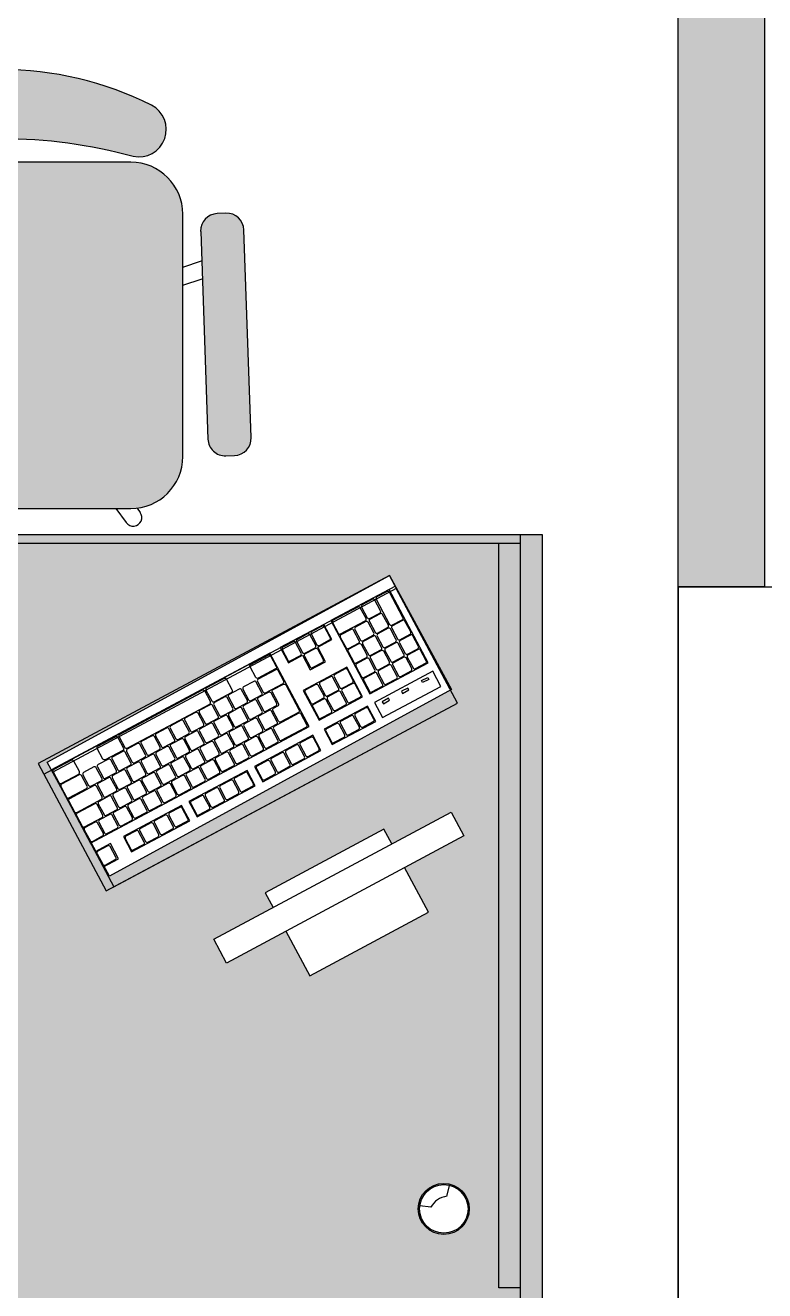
# Model space of a CAD drawing. Extents: x 100 to 738, y -85 to 470.
# Drawn here: x 633.999 to 634.853, y 461.624 to 463.085 of the extents above; entities that cross this region are included whole.
import ezdxf

# ---------------------------------------------------------------- set-up
doc = ezdxf.new("R2010")
doc.units = 0
doc.layers.get('0').update_dxf_attribs({"linetype": 'CONTINUOUS'})
for name, color, linetype in [('0704-MOB-HTC', 251, 'CONTINUOUS'), ('ARQ-GES', 4, 'CONTINUOUS'), ('ARQ-MOB', 2, 'CONTINUOUS'), ('ARQ-PIS', 1, 'CONTINUOUS'), ('GRF-HTC', 253, 'CONTINUOUS')]:
    doc.layers.add(name, color=color, linetype=linetype)
pattern_1 = [(0, (0, 0), (0, 6.985), [5.08, -1.905]), (90, (0, 0), (-6.985, 4e-16), [5.08, -1.905])]

# ---------------------------------------------------------------- blocks, each defined once
blk = doc.blocks.new('BASE ARQ')
at = {"layer": 'GRF-HTC'}
h = blk.add_hatch(color=41, dxfattribs=at)
h.dxf.hatch_style = 1
h.paths.add_polyline_path([(744.4846, 486.1525), (744.5846, 486.1525), (744.5845, 484.351), (744.4845, 484.351)])
at = {"layer": 'ARQ-GES'}
blk.add_lwpolyline([(744.4846, 486.1525), (744.5846, 486.1525), (744.5845, 484.351), (744.4845, 484.351)], close=True, dxfattribs=at)
at = {"layer": 'ARQ-PIS'}
blk.add_lwpolyline([(736.2677, 478.451), (740.0177, 478.451), (740.0177, 482.701), (744.4845, 482.701), (744.4845, 485.951), (736.2677, 485.951), (736.2677, 478.451)], dxfattribs=at)
blk = doc.blocks.new('3600-00-FORCAS_ARMADAS-MAT-LAY-PROPOSTO$0$mesa reativo novo')
at = {"lineweight": 30}
h = blk.add_hatch(color=256, dxfattribs=at)
h.set_gradient(color1=(0, 0, 255), color2=(255, 255, 0))
edge = h.paths.add_edge_path()
edge.add_arc((1694.6738, 1274.7888), 0.02, 92, 182)
edge.add_arc((1694.6738, 1274.7888), 0.02, 92, 182, ccw=False)
h.paths.add_polyline_path([(1694.6831, 1274.8092), (1694.6731, 1274.8088)])
edge = h.paths.add_edge_path()
edge.add_arc((1694.6838, 1274.7892), 0.02, 2, 92)
edge.add_arc((1694.6838, 1274.7892), 0.02, 2, 92, ccw=False)
h.paths.add_polyline_path([(1694.7122, 1274.55), (1694.7038, 1274.7899)])
edge = h.paths.add_edge_path()
edge.add_arc((1694.6922, 1274.5493), 0.02, 272, 362)
edge.add_arc((1694.6922, 1274.5493), 0.02, -88, 2, ccw=False)
edge = h.paths.add_edge_path()
edge.add_arc((1694.6822, 1274.549), 0.02, 182, 272)
edge.add_arc((1694.6822, 1274.549), 0.02, 182, 272, ccw=False)
h.paths.add_polyline_path([(1694.6539, 1274.7881), (1694.6622, 1274.5483)])
h.paths.add_polyline_path([(1694.6829, 1274.529), (1694.6929, 1274.5294)])
at = {"layer": '0704-MOB-HTC'}
h = blk.add_hatch(color=160, dxfattribs=at)
h.dxf.hatch_style = 1
h.paths.add_polyline_path([(1694.6332, 1274.8081, 0.414214), (1694.5732, 1274.8681), (1694.2732, 1274.8681, 0.414214), (1694.2132, 1274.8081), (1694.2132, 1274.5281, 0.414214), (1694.2732, 1274.4681), (1694.5732, 1274.4681, 0.414214), (1694.6332, 1274.5281)])
h.paths.add_polyline_path([(1694.597, 1274.934, 0.236619), (1694.251, 1274.934, 0.251839), (1694.234, 1274.9093), (1694.234, 1274.9023, 0.443437), (1694.272, 1274.8749, -0.135277), (1694.576, 1274.8749, 0.876187)])
h = blk.add_hatch(color=160, dxfattribs=at)
h.dxf.hatch_style = 1
h.paths.add_polyline_path([(1694.6332, 1274.8081, 0.414214), (1694.5732, 1274.8681), (1694.2732, 1274.8681, 0.414214), (1694.2132, 1274.8081), (1694.2132, 1274.5281, 0.414214), (1694.2732, 1274.4681), (1694.5732, 1274.4681, 0.414214), (1694.6332, 1274.5281)])
h.paths.add_polyline_path([(1694.597, 1274.934, 0.236619), (1694.251, 1274.934, 0.251839), (1694.234, 1274.9093), (1694.234, 1274.9023, 0.443437), (1694.272, 1274.8749, -0.135277), (1694.576, 1274.8749, 0.876187)])
h = blk.add_hatch(dxfattribs=at)
h.set_pattern_fill('ANGLE', color=251)
h.set_pattern_definition(pattern_1)
h.paths.add_polyline_path([(1694.7038, 1274.7899, 0.414214), (1694.6831, 1274.8092), (1694.6731, 1274.8088, 0.414214), (1694.6539, 1274.7881), (1694.6622, 1274.5483, 0.414214), (1694.6829, 1274.529), (1694.6929, 1274.5294, 0.414214), (1694.7122, 1274.55)])
h.paths.add_polyline_path([(1694.1925, 1274.7881, 0.414214), (1694.1732, 1274.8088), (1694.1632, 1274.8092, 0.414214), (1694.1425, 1274.7899), (1694.1341, 1274.55, 0.414214), (1694.1534, 1274.5294), (1694.1634, 1274.529, 0.414214), (1694.1841, 1274.5483)])
h = blk.add_hatch(dxfattribs=at)
h.set_pattern_fill('ANGLE', color=251)
h.set_pattern_definition(pattern_1)
h.paths.add_polyline_path([(1694.7038, 1274.7899, 0.414214), (1694.6831, 1274.8092), (1694.6731, 1274.8088, 0.414214), (1694.6539, 1274.7881), (1694.6622, 1274.5483, 0.414214), (1694.6829, 1274.529), (1694.6929, 1274.5294, 0.414214), (1694.7122, 1274.55)])
h.paths.add_polyline_path([(1694.1925, 1274.7881, 0.414214), (1694.1732, 1274.8088), (1694.1632, 1274.8092, 0.414214), (1694.1425, 1274.7899), (1694.1341, 1274.55, 0.414214), (1694.1534, 1274.5294), (1694.1634, 1274.529, 0.414214), (1694.1841, 1274.5483)])
h = blk.add_hatch(color=252, dxfattribs=at)
h.dxf.hatch_style = 1
edge = h.paths.add_edge_path()
edge.add_arc((1694.1725, 1274.7888), 0.02, 358, 448)
edge.add_line((1694.1732, 1274.8088), (1694.1632, 1274.8092))
edge.add_arc((1694.1625, 1274.7892), 0.02, 88, 178)
edge.add_line((1694.1425, 1274.7899), (1694.1341, 1274.55))
edge.add_arc((1694.1541, 1274.5493), 0.02, 178, 268)
edge.add_line((1694.1534, 1274.5294), (1694.1634, 1274.529))
edge.add_arc((1694.1641, 1274.549), 0.02, 268, 358)
edge.add_line((1694.1841, 1274.5483), (1694.1925, 1274.7881))
edge = h.paths.add_edge_path()
edge.add_arc((1694.6738, 1274.7888), 0.02, 92, 182)
edge.add_arc((1694.6738, 1274.7888), 0.02, 92, 182, ccw=False)
h.paths.add_polyline_path([(1694.6831, 1274.8092), (1694.6731, 1274.8088)])
edge = h.paths.add_edge_path()
edge.add_arc((1694.6838, 1274.7892), 0.02, 2, 92)
edge.add_arc((1694.6838, 1274.7892), 0.02, 2, 92, ccw=False)
h.paths.add_polyline_path([(1694.7122, 1274.55), (1694.7038, 1274.7899)])
edge = h.paths.add_edge_path()
edge.add_arc((1694.6922, 1274.5493), 0.02, 272, 362)
edge.add_arc((1694.6922, 1274.5493), 0.02, -88, 2, ccw=False)
h.paths.add_polyline_path([(1694.6829, 1274.529), (1694.6929, 1274.5294)])
edge = h.paths.add_edge_path()
edge.add_arc((1694.6822, 1274.549), 0.02, 182, 272)
edge.add_arc((1694.6822, 1274.549), 0.02, 182, 272, ccw=False)
h.paths.add_polyline_path([(1694.6539, 1274.7881), (1694.6622, 1274.5483)])
h = blk.add_hatch(color=252, dxfattribs=at)
h.dxf.hatch_style = 1
h.paths.add_polyline_path([(1694.7038, 1274.7899, 0.414214), (1694.6831, 1274.8092), (1694.6731, 1274.8088, 0.414214), (1694.6539, 1274.7881), (1694.6622, 1274.5483, 0.414214), (1694.6829, 1274.529), (1694.6929, 1274.5294, 0.414214), (1694.7122, 1274.55)])
h = blk.add_hatch(color=160, dxfattribs=at)
h.dxf.hatch_style = 1
h.paths.add_polyline_path([(1695.0482, 1274.4381), (1695.0232, 1274.4381), (1695.0232, 1274.3381), (1695.0232, 1273.5106), (1695.028, 1273.5106), (1695.028, 1273.5091), (1695.0232, 1273.5091), (1695.0232, 1273.4881), (1695.0307, 1273.4881), (1695.0307, 1273.5381), (1695.0407, 1273.5381), (1695.0407, 1273.4881), (1695.0482, 1273.4881), (1695.0482, 1273.5091), (1695.0433, 1273.5091), (1695.0433, 1273.5106), (1695.0482, 1273.5106), (1695.0482, 1274.3381)])
h.paths.add_polyline_path([(1693.8232, 1274.3381), (1693.8232, 1274.4381), (1693.7982, 1274.4381), (1693.7982, 1274.3381), (1693.7982, 1273.5106), (1693.803, 1273.5106), (1693.803, 1273.5091), (1693.7982, 1273.5091), (1693.7982, 1273.4881), (1693.8057, 1273.4881), (1693.8057, 1273.5381), (1693.8157, 1273.5381), (1693.8157, 1273.4881), (1693.8232, 1273.4881), (1693.8232, 1273.5091), (1693.8183, 1273.5091), (1693.8183, 1273.5106), (1693.8232, 1273.5106)])
h = blk.add_hatch(color=160, dxfattribs=at)
h.dxf.hatch_style = 1
h.paths.add_polyline_path([(1695.0482, 1274.4381), (1695.0232, 1274.4381), (1695.0232, 1274.3381), (1695.0232, 1273.5106), (1695.028, 1273.5106), (1695.028, 1273.5091), (1695.0232, 1273.5091), (1695.0232, 1273.4881), (1695.0307, 1273.4881), (1695.0307, 1273.5381), (1695.0407, 1273.5381), (1695.0407, 1273.4881), (1695.0482, 1273.4881), (1695.0482, 1273.5091), (1695.0433, 1273.5091), (1695.0433, 1273.5106), (1695.0482, 1273.5106), (1695.0482, 1274.3381)])
h.paths.add_polyline_path([(1693.8232, 1274.3381), (1693.8232, 1274.4381), (1693.7982, 1274.4381), (1693.7982, 1274.3381), (1693.7982, 1273.5106), (1693.803, 1273.5106), (1693.803, 1273.5091), (1693.7982, 1273.5091), (1693.7982, 1273.4881), (1693.8057, 1273.4881), (1693.8057, 1273.5381), (1693.8157, 1273.5381), (1693.8157, 1273.4881), (1693.8232, 1273.4881), (1693.8232, 1273.5091), (1693.8183, 1273.5091), (1693.8183, 1273.5106), (1693.8232, 1273.5106)])
h = blk.add_hatch(color=256, dxfattribs=at)
h.dxf.hatch_style = 1
h.paths.add_polyline_path([(1695.0232, 1274.4381), (1693.8232, 1274.4381), (1693.8232, 1274.4281), (1695.0232, 1274.4281)])
h.paths.add_polyline_path([(1695.0232, 1273.5551), (1693.8232, 1273.5551), (1693.8232, 1273.5451), (1695.0232, 1273.5451)])
h.paths.add_polyline_path([(1694.9982, 1274.4281), (1693.8482, 1274.4281), (1693.8482, 1273.5682), (1693.8232, 1273.5682), (1693.8232, 1273.5551), (1695.0232, 1273.5551), (1695.0232, 1273.5682), (1694.9982, 1273.5682)])
h.paths.add_polyline_path([(1694.0385, 1274.071, -0.414214), (1694.0317, 1274.0642), (1693.9663, 1274.0642, -0.244018), (1693.9415, 1274.0642), (1693.937, 1274.0642, -0.414214), (1693.9302, 1274.071), (1693.9302, 1274.2063, -0.414214), (1693.937, 1274.2131), (1693.9415, 1274.2131, -0.243514), (1693.9662, 1274.2131), (1693.9674, 1274.2206), (1693.9682, 1274.2223), (1693.9676, 1274.2205), (1693.967, 1274.2182), (1693.9666, 1274.2154), (1693.9663, 1274.2131), (1694.0317, 1274.2131, -0.414214), (1694.0385, 1274.2063)], flags=16)
h.paths.add_polyline_path([(1694.4767, 1274.1754), (1694.8718, 1274.3908), (1694.9436, 1274.2591), (1694.5485, 1274.0437)], flags=16)
h.paths.add_polyline_path([(1694.0336, 1274.0777), (1693.9829, 1274.0777), (1693.9829, 1274.1183), (1694.0336, 1274.1183)], flags=0)
h.paths.add_polyline_path([(1694.6692, 1273.9707), (1694.7377, 1274.0074), (1694.7285, 1274.0245), (1694.8655, 1274.098), (1694.8747, 1274.0809), (1694.9432, 1274.1176), (1694.9579, 1274.0902), (1694.8894, 1274.0535), (1694.9169, 1274.0021), (1694.78, 1273.9287), (1694.7524, 1273.98), (1694.6839, 1273.9433)], flags=16)
h.paths.add_polyline_path([(1694.9066, 1273.6594, -1), (1694.9626, 1273.6594, -1)], flags=16)
h.paths.add_polyline_path([(1695.0232, 1274.3381), (1695.0232, 1274.4281), (1694.9982, 1274.4281), (1694.9982, 1273.5682), (1695.0232, 1273.5682)], flags=17)
h.paths.add_polyline_path([(1693.8482, 1274.4281), (1693.8232, 1274.4281), (1693.8232, 1274.3381), (1693.8232, 1273.5682), (1693.8482, 1273.5682)], flags=17)
h = blk.add_hatch(color=256, dxfattribs=at)
h.dxf.hatch_style = 1
h.paths.add_polyline_path([(1695.0232, 1274.4381), (1693.8232, 1274.4381), (1693.8232, 1274.4281), (1695.0232, 1274.4281)])
h.paths.add_polyline_path([(1695.0232, 1273.5551), (1693.8232, 1273.5551), (1693.8232, 1273.5451), (1695.0232, 1273.5451)])
h.paths.add_polyline_path([(1694.9982, 1274.4281), (1693.8482, 1274.4281), (1693.8482, 1273.5682), (1693.8232, 1273.5682), (1693.8232, 1273.5551), (1695.0232, 1273.5551), (1695.0232, 1273.5682), (1694.9982, 1273.5682)])
h.paths.add_polyline_path([(1694.0385, 1274.071, -0.414214), (1694.0317, 1274.0642), (1693.9663, 1274.0642, -0.244018), (1693.9415, 1274.0642), (1693.937, 1274.0642, -0.414214), (1693.9302, 1274.071), (1693.9302, 1274.2063, -0.414214), (1693.937, 1274.2131), (1693.9415, 1274.2131, -0.243514), (1693.9662, 1274.2131), (1693.9674, 1274.2206), (1693.9682, 1274.2223), (1693.9676, 1274.2205), (1693.967, 1274.2182), (1693.9666, 1274.2154), (1693.9663, 1274.2131), (1694.0317, 1274.2131, -0.414214), (1694.0385, 1274.2063)], flags=16)
h.paths.add_polyline_path([(1694.4767, 1274.1754), (1694.8718, 1274.3908), (1694.9436, 1274.2591), (1694.5485, 1274.0437)], flags=16)
h.paths.add_polyline_path([(1694.0336, 1274.0777), (1693.9829, 1274.0777), (1693.9829, 1274.1183), (1694.0336, 1274.1183)], flags=0)
h.paths.add_polyline_path([(1694.6692, 1273.9707), (1694.7377, 1274.0074), (1694.7285, 1274.0245), (1694.8655, 1274.098), (1694.8747, 1274.0809), (1694.9432, 1274.1176), (1694.9579, 1274.0902), (1694.8894, 1274.0535), (1694.9169, 1274.0021), (1694.78, 1273.9287), (1694.7524, 1273.98), (1694.6839, 1273.9433)], flags=16)
h.paths.add_polyline_path([(1694.9066, 1273.6594, -1), (1694.9626, 1273.6594, -1)], flags=16)
h.paths.add_polyline_path([(1695.0232, 1274.3381), (1695.0232, 1274.4281), (1694.9982, 1274.4281), (1694.9982, 1273.5682), (1695.0232, 1273.5682)], flags=17)
h.paths.add_polyline_path([(1693.8482, 1274.4281), (1693.8232, 1274.4281), (1693.8232, 1274.3381), (1693.8232, 1273.5682), (1693.8482, 1273.5682)], flags=17)
h = blk.add_hatch(dxfattribs=at)
h.set_pattern_fill('ANGLE', color=8)
h.set_pattern_definition(pattern_1)
h.paths.add_polyline_path([(1694.9436, 1274.2591), (1694.8718, 1274.3908), (1694.4767, 1274.1754), (1694.5485, 1274.0437)])
h.paths.add_polyline_path([(1694.9169, 1274.0021), (1694.8894, 1274.0535), (1694.7524, 1273.98), (1694.78, 1273.9287)])
h.paths.add_polyline_path([(1694.9579, 1274.0902), (1694.9432, 1274.1176), (1694.6692, 1273.9707), (1694.6839, 1273.9433)])
h.paths.add_polyline_path([(1694.8747, 1274.0809), (1694.8655, 1274.098), (1694.7285, 1274.0245), (1694.7377, 1274.0074)], flags=17)
h = blk.add_hatch(dxfattribs=at)
h.set_pattern_fill('ANGLE', color=8)
h.set_pattern_definition(pattern_1)
h.paths.add_polyline_path([(1694.9436, 1274.2591), (1694.8718, 1274.3908), (1694.4767, 1274.1754), (1694.5485, 1274.0437)])
h.paths.add_polyline_path([(1694.9169, 1274.0021), (1694.8894, 1274.0535), (1694.7524, 1273.98), (1694.78, 1273.9287)])
h.paths.add_polyline_path([(1694.9579, 1274.0902), (1694.9432, 1274.1176), (1694.6692, 1273.9707), (1694.6839, 1273.9433)])
h.paths.add_polyline_path([(1694.8747, 1274.0809), (1694.8655, 1274.098), (1694.7285, 1274.0245), (1694.7377, 1274.0074)], flags=17)
at = {"linetype": 'Continuous'}
for p, q in [((1694.5732, 1274.8681), (1694.2732, 1274.8681)), ((1694.5732, 1274.8681), (1694.2732, 1274.8681)), ((1694.6332, 1274.5281), (1694.6332, 1274.8081)), ((1694.6332, 1274.5281), (1694.6332, 1274.8081)), ((1694.6831, 1274.8092), (1694.6731, 1274.8088)), ((1694.6831, 1274.8092), (1694.6731, 1274.8088)), ((1694.7122, 1274.55), (1694.7038, 1274.7899)), ((1694.7122, 1274.55), (1694.7038, 1274.7899)), ((1694.6539, 1274.7881), (1694.6622, 1274.5483)), ((1694.6539, 1274.7881), (1694.6622, 1274.5483)), ((1694.6829, 1274.529), (1694.6929, 1274.5294)), ((1694.6829, 1274.529), (1694.6929, 1274.5294)), ((1694.2732, 1274.4681), (1694.5732, 1274.4681)), ((1694.2732, 1274.4681), (1694.5732, 1274.4681)), ((1693.7982, 1274.4381), (1695.0482, 1274.4381)), ((1693.7982, 1274.4381), (1695.0482, 1274.4381)), ((1694.9772, 1274.4381), (1695.0482, 1274.4381)), ((1694.9772, 1274.4381), (1695.0482, 1274.4381)), ((1695.0232, 1274.3381), (1695.0232, 1274.4381)), ((1695.0232, 1274.3381), (1695.0232, 1274.4381)), ((1695.0482, 1274.4381), (1695.0482, 1274.3381)), ((1695.0482, 1274.4381), (1695.0482, 1274.3381)), ((1694.9771, 1274.4281), (1694.9982, 1274.4281)), ((1694.9771, 1274.4281), (1694.9982, 1274.4281))]:
    blk.add_line(p, q, dxfattribs=at)
at = {"color": 1, "linetype": 'Continuous'}
for p, q in [((1694.6332, 1274.7469), (1694.655, 1274.754)), ((1694.6332, 1274.7469), (1694.655, 1274.754)), ((1694.6332, 1274.7259), (1694.6558, 1274.7332)), ((1694.6332, 1274.7259), (1694.6558, 1274.7332)), ((1694.5561, 1274.4681), (1694.5679, 1274.4519)), ((1694.5561, 1274.4681), (1694.5679, 1274.4519)), ((1694.5805, 1274.4686), (1694.5841, 1274.4637)), ((1694.5805, 1274.4686), (1694.5841, 1274.4637)), ((1693.8232, 1274.4281), (1695.0232, 1274.4281)), ((1693.8232, 1274.4281), (1695.0232, 1274.4281)), ((1694.9982, 1273.5682), (1694.9982, 1274.4281)), ((1694.9982, 1273.5682), (1694.9982, 1274.4281)), ((1694.6692, 1273.9707), (1694.9432, 1274.1176)), ((1694.6692, 1273.9707), (1694.9432, 1274.1176)), ((1694.9432, 1274.1176), (1694.9579, 1274.0902)), ((1694.9432, 1274.1176), (1694.9579, 1274.0902)), ((1694.9579, 1274.0902), (1694.6839, 1273.9433)), ((1694.9579, 1274.0902), (1694.6839, 1273.9433)), ((1694.8655, 1274.098), (1694.7285, 1274.0245)), ((1694.8655, 1274.098), (1694.7285, 1274.0245)), ((1694.8747, 1274.0809), (1694.8655, 1274.098)), ((1694.8747, 1274.0809), (1694.8655, 1274.098)), ((1694.9169, 1274.0021), (1694.8894, 1274.0535)), ((1694.9169, 1274.0021), (1694.8894, 1274.0535)), ((1694.7285, 1274.0245), (1694.7377, 1274.0074)), ((1694.7285, 1274.0245), (1694.7377, 1274.0074)), ((1694.78, 1273.9287), (1694.9169, 1274.0021)), ((1694.78, 1273.9287), (1694.9169, 1274.0021)), ((1694.6839, 1273.9433), (1694.6692, 1273.9707)), ((1694.6839, 1273.9433), (1694.6692, 1273.9707)), ((1694.7524, 1273.98), (1694.78, 1273.9287)), ((1694.7524, 1273.98), (1694.78, 1273.9287)), ((1694.9381, 1273.6739), (1694.9412, 1273.6866)), ((1694.9381, 1273.6739), (1694.9412, 1273.6866)), ((1694.9197, 1273.6613), (1694.9068, 1273.663)), ((1694.9197, 1273.6613), (1694.9068, 1273.663)), ((1695.0232, 1273.5682), (1694.9982, 1273.5682)), ((1695.0232, 1273.5682), (1694.9982, 1273.5682))]:
    blk.add_line(p, q, dxfattribs=at)
at = {"color": 1}
blk.add_line((1694.4728, 1274.1616), (1694.8784, 1274.3785), dxfattribs=at)
at = {"linetype": 'Continuous', "flags": 128}
blk.add_lwpolyline([(1694.576, 1274.8749, 0.876187), (1694.597, 1274.934, 0.236619), (1694.251, 1274.934, 0.251839), (1694.234, 1274.9093), (1694.234, 1274.9023, 0.443437), (1694.272, 1274.8749, -0.135277)], format="xyb", close=True, dxfattribs=at)
blk.add_lwpolyline([(1694.576, 1274.8749, 0.876187), (1694.597, 1274.934, 0.236619), (1694.251, 1274.934, 0.251839), (1694.234, 1274.9093), (1694.234, 1274.9023, 0.443437), (1694.272, 1274.8749, -0.135277)], format="xyb", close=True, dxfattribs=at)
at = {"color": 1}
for points in [[(1694.5449, 1274.0266), (1694.9506, 1274.2435), (1694.8718, 1274.3908), (1694.4662, 1274.1739)], [(1694.8493, 1274.254), (1694.9166, 1274.29), (1694.8714, 1274.3747), (1694.804, 1274.3387)], [(1694.5268, 1274.0816), (1694.7791, 1274.2165), (1694.7338, 1274.3011), (1694.4816, 1274.1663)], [(1694.7906, 1274.2238), (1694.8409, 1274.2507), (1694.8225, 1274.2851), (1694.7722, 1274.2582)], [(1694.8639, 1274.2267), (1694.9312, 1274.2627), (1694.9218, 1274.2803), (1694.8545, 1274.2443)], [(1694.9174, 1274.2709), (1694.9102, 1274.2671), (1694.9089, 1274.2694), (1694.9161, 1274.2732)], [(1694.8648, 1274.2428), (1694.872, 1274.2467), (1694.8707, 1274.249), (1694.8635, 1274.2451)], [(1694.8871, 1274.2547), (1694.8943, 1274.2586), (1694.8931, 1274.2609), (1694.8858, 1274.2571)], [(1694.8057, 1274.1956), (1694.856, 1274.2224), (1694.8465, 1274.2401), (1694.7963, 1274.2132)], [(1694.7256, 1274.1527), (1694.7928, 1274.1887), (1694.7834, 1274.2063), (1694.7162, 1274.1704)], [(1694.6497, 1274.1121), (1694.7169, 1274.1481), (1694.7074, 1274.1657), (1694.6402, 1274.1298)], [(1694.5741, 1274.0717), (1694.6413, 1274.1077), (1694.6319, 1274.1253), (1694.5647, 1274.0894)], [(1694.5415, 1274.0543), (1694.5591, 1274.0637), (1694.5497, 1274.0813), (1694.532, 1274.0719)]]:
    blk.add_lwpolyline(points, close=True, dxfattribs=at)
at = {"color": 1, "linetype": 'Continuous', "flags": 128}
for points in [[(1694.8718, 1274.3908), (1694.9436, 1274.2591), (1694.5485, 1274.0437), (1694.4767, 1274.1754)], [(1694.8718, 1274.3908), (1694.9436, 1274.2591), (1694.5485, 1274.0437), (1694.4767, 1274.1754)], [(1694.483, 1274.1636), (1694.5537, 1274.0313), (1694.9506, 1274.2435), (1694.8798, 1274.3758)]]:
    blk.add_lwpolyline(points, close=True, dxfattribs=at)
at = {"color": 1}
for points in [[(1694.8748, 1274.3334), (1694.8866, 1274.3397, 0.414214), (1694.8874, 1274.3424), (1694.8718, 1274.3715, 0.414214), (1694.8691, 1274.3723), (1694.8573, 1274.366, 0.414214), (1694.8565, 1274.3633), (1694.8721, 1274.3343, 0.414214)], [(1694.8155, 1274.3233), (1694.8439, 1274.3385, 0.414214), (1694.8448, 1274.3412), (1694.8382, 1274.3535, 0.414214), (1694.8355, 1274.3544), (1694.807, 1274.3391, 0.414214), (1694.8062, 1274.3364), (1694.8128, 1274.3241, 0.414214)], [(1694.849, 1274.3412), (1694.8607, 1274.3475, 0.414214), (1694.8616, 1274.3502), (1694.855, 1274.3625, 0.414214), (1694.8523, 1274.3633), (1694.8405, 1274.357, 0.414214), (1694.8397, 1274.3543), (1694.8462, 1274.342, 0.414214)], [(1694.8412, 1274.3155), (1694.853, 1274.3218, 0.414214), (1694.8538, 1274.3245), (1694.8472, 1274.3368, 0.414214), (1694.8445, 1274.3376), (1694.8327, 1274.3313, 0.414214), (1694.8319, 1274.3286), (1694.8385, 1274.3163, 0.414214)], [(1694.858, 1274.3244), (1694.8698, 1274.3308, 0.414214), (1694.8706, 1274.3335), (1694.864, 1274.3458, 0.414214), (1694.8613, 1274.3466), (1694.8495, 1274.3403, 0.414214), (1694.8487, 1274.3376), (1694.8553, 1274.3253, 0.414214)], [(1694.8838, 1274.3167), (1694.8956, 1274.323, 0.414214), (1694.8964, 1274.3257), (1694.8898, 1274.3381, 0.414214), (1694.8871, 1274.3389), (1694.8753, 1274.3326, 0.414214), (1694.8745, 1274.3299), (1694.8811, 1274.3175, 0.414214)], [(1694.7741, 1274.3011), (1694.7859, 1274.3074, 0.414214), (1694.7867, 1274.3101), (1694.7801, 1274.3225, 0.414214), (1694.7774, 1274.3233), (1694.7656, 1274.317, 0.414214), (1694.7648, 1274.3143), (1694.7714, 1274.3019, 0.414214)], [(1694.7909, 1274.3101), (1694.8026, 1274.3164, 0.414214), (1694.8035, 1274.3191), (1694.7969, 1274.3315, 0.414214), (1694.7942, 1274.3323), (1694.7824, 1274.326, 0.414214), (1694.7816, 1274.3233), (1694.7881, 1274.3109, 0.414214)], [(1694.8244, 1274.3065), (1694.8362, 1274.3128, 0.414214), (1694.837, 1274.3155), (1694.8304, 1274.3278, 0.414214), (1694.8277, 1274.3286), (1694.8159, 1274.3223, 0.414214), (1694.8151, 1274.3196), (1694.8217, 1274.3073, 0.414214)], [(1694.8502, 1274.2987), (1694.862, 1274.305, 0.414214), (1694.8628, 1274.3078), (1694.8562, 1274.3201, 0.414214), (1694.8535, 1274.3209), (1694.8417, 1274.3146, 0.414214), (1694.8409, 1274.3119), (1694.8475, 1274.2996, 0.414214)], [(1694.867, 1274.3077), (1694.8788, 1274.314, 0.414214), (1694.8796, 1274.3167), (1694.873, 1274.3291, 0.414214), (1694.8703, 1274.3299), (1694.8585, 1274.3236, 0.414214), (1694.8577, 1274.3209), (1694.8643, 1274.3085, 0.414214)], [(1694.8928, 1274.3), (1694.9046, 1274.3063, 0.414214), (1694.9054, 1274.309), (1694.8988, 1274.3213, 0.414214), (1694.8961, 1274.3221), (1694.8843, 1274.3158, 0.414214), (1694.8835, 1274.3131), (1694.8901, 1274.3008, 0.414214)], [(1694.7573, 1274.2921), (1694.7691, 1274.2984, 0.414214), (1694.7699, 1274.3012), (1694.7633, 1274.3135, 0.414214), (1694.7606, 1274.3143), (1694.7488, 1274.308, 0.414214), (1694.748, 1274.3053), (1694.7546, 1274.293, 0.414214)], [(1694.783, 1274.2844), (1694.7948, 1274.2907, 0.414214), (1694.7956, 1274.2934), (1694.789, 1274.3057, 0.414214), (1694.7863, 1274.3065), (1694.7745, 1274.3002, 0.414214), (1694.7737, 1274.2975), (1694.7803, 1274.2852, 0.414214)], [(1694.8334, 1274.2898), (1694.8452, 1274.2961, 0.414214), (1694.846, 1274.2988), (1694.8394, 1274.3111, 0.414214), (1694.8367, 1274.3119), (1694.8249, 1274.3056, 0.414214), (1694.8241, 1274.3029), (1694.8307, 1274.2906, 0.414214)], [(1694.876, 1274.291), (1694.8878, 1274.2973, 0.414214), (1694.8886, 1274.3), (1694.882, 1274.3123, 0.414214), (1694.8793, 1274.3132), (1694.8675, 1274.3069, 0.414214), (1694.8667, 1274.3042), (1694.8733, 1274.2918, 0.414214)], [(1694.7404, 1274.2831), (1694.7202, 1274.2723, -0.414214), (1694.7175, 1274.2731), (1694.7109, 1274.2855, -0.414214), (1694.7117, 1274.2882), (1694.7319, 1274.299, -0.414214), (1694.7346, 1274.2981), (1694.7412, 1274.2858, -0.414214)], [(1694.8424, 1274.273), (1694.8542, 1274.2793, 0.414214), (1694.855, 1274.282), (1694.8484, 1274.2944, 0.414214), (1694.8457, 1274.2952), (1694.8339, 1274.2889, 0.414214), (1694.8331, 1274.2862), (1694.8397, 1274.2739, 0.414214)], [(1694.8592, 1274.282), (1694.871, 1274.2883, 0.414214), (1694.8718, 1274.291), (1694.8652, 1274.3034, 0.414214), (1694.8625, 1274.3042), (1694.8507, 1274.2979, 0.414214), (1694.8499, 1274.2952), (1694.8565, 1274.2828, 0.414214)], [(1694.885, 1274.2743), (1694.8968, 1274.2806, 0.414214), (1694.8976, 1274.2833), (1694.891, 1274.2956, 0.414214), (1694.8883, 1274.2964), (1694.8765, 1274.2901, 0.414214), (1694.8757, 1274.2874), (1694.8823, 1274.2751, 0.414214)], [(1694.9018, 1274.2833), (1694.9136, 1274.2896, 0.414214), (1694.9144, 1274.2923), (1694.9078, 1274.3046, 0.414214), (1694.9051, 1274.3054), (1694.8933, 1274.2991, 0.414214), (1694.8925, 1274.2964), (1694.8991, 1274.2841, 0.414214)], [(1694.7288, 1274.2554), (1694.749, 1274.2662, 0.414214), (1694.7498, 1274.2689), (1694.7432, 1274.2812, 0.414214), (1694.7405, 1274.282), (1694.7203, 1274.2713, 0.414214), (1694.7195, 1274.2685), (1694.7261, 1274.2562, 0.414214)], [(1694.8173, 1274.2607), (1694.8291, 1274.267, 0.414214), (1694.8299, 1274.2697), (1694.8233, 1274.2821, 0.414214), (1694.8206, 1274.2829), (1694.8088, 1274.2766, 0.414214), (1694.808, 1274.2739), (1694.8146, 1274.2615, 0.414214)], [(1694.8514, 1274.2563), (1694.8632, 1274.2626, 0.414214), (1694.864, 1274.2653), (1694.8574, 1274.2777, 0.414214), (1694.8547, 1274.2785), (1694.8429, 1274.2722, 0.414214), (1694.8421, 1274.2695), (1694.8487, 1274.2571, 0.414214)], [(1694.8682, 1274.2653), (1694.88, 1274.2716, 0.414214), (1694.8808, 1274.2743), (1694.8742, 1274.2866, 0.414214), (1694.8715, 1274.2875), (1694.8597, 1274.2812, 0.414214), (1694.8589, 1274.2784), (1694.8655, 1274.2661, 0.414214)], [(1694.6693, 1274.2451), (1694.6895, 1274.2559, 0.414214), (1694.6903, 1274.2586), (1694.6837, 1274.271, 0.414214), (1694.681, 1274.2718), (1694.6608, 1274.261, 0.414214), (1694.66, 1274.2583), (1694.6666, 1274.2459, 0.414214)], [(1694.712, 1274.2464), (1694.7238, 1274.2527, 0.414214), (1694.7246, 1274.2554), (1694.718, 1274.2678, 0.414214), (1694.7153, 1274.2686), (1694.7035, 1274.2623, 0.414214), (1694.7027, 1274.2596), (1694.7093, 1274.2472, 0.414214)], [(1694.7439, 1274.243), (1694.7368, 1274.2562, -0.414214), (1694.7376, 1274.259), (1694.7494, 1274.2653, -0.414214), (1694.7521, 1274.2644), (1694.7676, 1274.2353, -0.414214), (1694.7668, 1274.2326), (1694.7466, 1274.2218, -0.414214), (1694.7439, 1274.2226), (1694.7373, 1274.235, -0.414214), (1694.7381, 1274.2377), (1694.7431, 1274.2403, 0.414214)], [(1694.7837, 1274.2428), (1694.7955, 1274.2491, 0.414214), (1694.7963, 1274.2518), (1694.7897, 1274.2641, 0.414214), (1694.787, 1274.2649), (1694.7752, 1274.2586, 0.414214), (1694.7744, 1274.2559), (1694.781, 1274.2436, 0.414214)], [(1694.8005, 1274.2517), (1694.8123, 1274.258, 0.414214), (1694.8131, 1274.2608), (1694.8065, 1274.2731, 0.414214), (1694.8038, 1274.2739), (1694.792, 1274.2676, 0.414214), (1694.7912, 1274.2649), (1694.7978, 1274.2526, 0.414214)], [(1694.8262, 1274.244), (1694.838, 1274.2503, 0.414214), (1694.8388, 1274.253), (1694.8322, 1274.2653, 0.414214), (1694.8295, 1274.2661), (1694.8177, 1274.2598, 0.414214), (1694.8169, 1274.2571), (1694.8235, 1274.2448, 0.414214)], [(1694.569, 1274.1915), (1694.6643, 1274.2424, 0.414214), (1694.6651, 1274.2452), (1694.6585, 1274.2575, 0.414214), (1694.6558, 1274.2583), (1694.5605, 1274.2073, 0.414214), (1694.5597, 1274.2046), (1694.5663, 1274.1923, 0.414214)], [(1694.6784, 1274.2284), (1694.6902, 1274.2347, 0.414214), (1694.691, 1274.2375), (1694.6844, 1274.2498, 0.414214), (1694.6817, 1274.2506), (1694.6699, 1274.2443, 0.414214), (1694.6691, 1274.2416), (1694.6757, 1274.2293, 0.414214)], [(1694.6952, 1274.2374), (1694.707, 1274.2437, 0.414214), (1694.7078, 1274.2464), (1694.7012, 1274.2588, 0.414214), (1694.6985, 1274.2596), (1694.6867, 1274.2533, 0.414214), (1694.6859, 1274.2506), (1694.6925, 1274.2382, 0.414214)], [(1694.729, 1274.234), (1694.7408, 1274.2403, 0.414214), (1694.7417, 1274.243), (1694.7351, 1274.2553, 0.414214), (1694.7324, 1274.2561), (1694.7206, 1274.2498, 0.414214), (1694.7197, 1274.2471), (1694.7263, 1274.2348, 0.414214)], [(1694.7926, 1274.226), (1694.8044, 1274.2323, 0.414214), (1694.8052, 1274.235), (1694.7986, 1274.2473, 0.414214), (1694.7959, 1274.2482), (1694.7841, 1274.2419, 0.414214), (1694.7833, 1274.2392), (1694.7899, 1274.2268, 0.414214)], [(1694.8094, 1274.235), (1694.8212, 1274.2413, 0.414214), (1694.822, 1274.244), (1694.8154, 1274.2563, 0.414214), (1694.8127, 1274.2572), (1694.8009, 1274.2508, 0.414214), (1694.8001, 1274.2481), (1694.8067, 1274.2358, 0.414214)], [(1694.6616, 1274.2195), (1694.6734, 1274.2258, 0.414214), (1694.6742, 1274.2285), (1694.6676, 1274.2408, 0.414214), (1694.6649, 1274.2416), (1694.6531, 1274.2353, 0.414214), (1694.6523, 1274.2326), (1694.6589, 1274.2203, 0.414214)], [(1694.6954, 1274.216), (1694.7072, 1274.2223, 0.414214), (1694.7081, 1274.225), (1694.7015, 1274.2373, 0.414214), (1694.6988, 1274.2382), (1694.687, 1274.2319, 0.414214), (1694.6861, 1274.2292), (1694.6927, 1274.2168, 0.414214)], [(1694.7122, 1274.225), (1694.724, 1274.2313, 0.414214), (1694.7249, 1274.234), (1694.7183, 1274.2463, 0.414214), (1694.7156, 1274.2472), (1694.7038, 1274.2408, 0.414214), (1694.7029, 1274.2381), (1694.7095, 1274.2258, 0.414214)], [(1694.7298, 1274.2128), (1694.7416, 1274.2191, 0.414214), (1694.7424, 1274.2218), (1694.7358, 1274.2342, 0.414214), (1694.7331, 1274.235), (1694.7213, 1274.2287, 0.414214), (1694.7205, 1274.226), (1694.7271, 1274.2137, 0.414214)], [(1694.8413, 1274.2157), (1694.8531, 1274.2221, 0.414214), (1694.8539, 1274.2248), (1694.8473, 1274.2371, 0.414214), (1694.8446, 1274.2379), (1694.8328, 1274.2316, 0.414214), (1694.832, 1274.2289), (1694.8386, 1274.2166, 0.414214)], [(1694.628, 1274.2015), (1694.6398, 1274.2078, 0.414214), (1694.6406, 1274.2105), (1694.634, 1274.2228, 0.414214), (1694.6313, 1274.2237), (1694.6195, 1274.2174, 0.414214), (1694.6187, 1274.2146), (1694.6253, 1274.2023, 0.414214)], [(1694.6448, 1274.2105), (1694.6566, 1274.2168, 0.414214), (1694.6574, 1274.2195), (1694.6508, 1274.2318, 0.414214), (1694.6481, 1274.2326), (1694.6363, 1274.2263, 0.414214), (1694.6355, 1274.2236), (1694.6421, 1274.2113, 0.414214)], [(1694.6619, 1274.198), (1694.6736, 1274.2043, 0.414214), (1694.6745, 1274.2071), (1694.6679, 1274.2194, 0.414214), (1694.6652, 1274.2202), (1694.6534, 1274.2139, 0.414214), (1694.6525, 1274.2112), (1694.6591, 1274.1989, 0.414214)], [(1694.6786, 1274.207), (1694.6904, 1274.2133, 0.414214), (1694.6913, 1274.216), (1694.6847, 1274.2284, 0.414214), (1694.682, 1274.2292), (1694.6702, 1274.2229, 0.414214), (1694.6693, 1274.2202), (1694.6759, 1274.2078, 0.414214)], [(1694.713, 1274.2039), (1694.7248, 1274.2102, 0.414214), (1694.7256, 1274.2129), (1694.719, 1274.2252, 0.414214), (1694.7163, 1274.226), (1694.7045, 1274.2197, 0.414214), (1694.7037, 1274.217), (1694.7103, 1274.2047, 0.414214)], [(1694.7472, 1274.2006), (1694.7757, 1274.2158, 0.414214), (1694.7765, 1274.2185), (1694.7699, 1274.2308, 0.414214), (1694.7672, 1274.2317), (1694.7388, 1274.2165, 0.414214), (1694.7379, 1274.2138), (1694.7445, 1274.2014, 0.414214)], [(1694.8077, 1274.1978), (1694.8195, 1274.2041, 0.414214), (1694.8203, 1274.2068), (1694.8137, 1274.2191, 0.414214), (1694.811, 1274.2199), (1694.7992, 1274.2136, 0.414214), (1694.7984, 1274.2109), (1694.805, 1274.1986, 0.414214)], [(1694.8245, 1274.2068), (1694.8363, 1274.2131, 0.414214), (1694.8371, 1274.2158), (1694.8305, 1274.2281, 0.414214), (1694.8278, 1274.2289), (1694.816, 1274.2226, 0.414214), (1694.8152, 1274.2199), (1694.8218, 1274.2076, 0.414214)], [(1694.564, 1274.1888), (1694.5438, 1274.178, -0.414214), (1694.5411, 1274.1788), (1694.5345, 1274.1911, -0.414214), (1694.5353, 1274.1939), (1694.5555, 1274.2047, -0.414214), (1694.5582, 1274.2038), (1694.5648, 1274.1915, -0.414214)], [(1694.5944, 1274.1835), (1694.6062, 1274.1898, 0.414214), (1694.607, 1274.1925), (1694.6004, 1274.2049, 0.414214), (1694.5977, 1274.2057), (1694.5859, 1274.1994, 0.414214), (1694.5851, 1274.1967), (1694.5917, 1274.1844, 0.414214)], [(1694.6112, 1274.1925), (1694.623, 1274.1988, 0.414214), (1694.6238, 1274.2015), (1694.6172, 1274.2139, 0.414214), (1694.6145, 1274.2147), (1694.6027, 1274.2084, 0.414214), (1694.6019, 1274.2057), (1694.6085, 1274.1933, 0.414214)], [(1694.6451, 1274.1891), (1694.6568, 1274.1954, 0.414214), (1694.6577, 1274.1981), (1694.6511, 1274.2104, 0.414214), (1694.6484, 1274.2112), (1694.6366, 1274.2049, 0.414214), (1694.6357, 1274.2022), (1694.6423, 1274.1899, 0.414214)], [(1694.6794, 1274.1859), (1694.6912, 1274.1922, 0.414214), (1694.692, 1274.1949), (1694.6854, 1274.2072, 0.414214), (1694.6827, 1274.2081), (1694.6709, 1274.2017, 0.414214), (1694.6701, 1274.199), (1694.6767, 1274.1867, 0.414214)], [(1694.6962, 1274.1949), (1694.708, 1274.2012, 0.414214), (1694.7088, 1274.2039), (1694.7022, 1274.2162, 0.414214), (1694.6995, 1274.217), (1694.6877, 1274.2107, 0.414214), (1694.6869, 1274.208), (1694.6935, 1274.1957, 0.414214)], [(1694.7136, 1274.1826), (1694.7254, 1274.1889, 0.414214), (1694.7263, 1274.1916), (1694.7197, 1274.204, 0.414214), (1694.717, 1274.2048), (1694.7052, 1274.1985, 0.414214), (1694.7043, 1274.1958), (1694.7109, 1274.1835, 0.414214)], [(1694.7304, 1274.1916), (1694.7422, 1274.1979, 0.414214), (1694.7431, 1274.2006), (1694.7365, 1274.213, 0.414214), (1694.7338, 1274.2138), (1694.722, 1274.2075, 0.414214), (1694.7211, 1274.2048), (1694.7277, 1274.1924, 0.414214)], [(1694.778, 1274.1819), (1694.7898, 1274.1882, 0.414214), (1694.7906, 1274.1909), (1694.784, 1274.2032, 0.414214), (1694.7813, 1274.2041), (1694.7695, 1274.1978, 0.414214), (1694.7687, 1274.195), (1694.7753, 1274.1827, 0.414214)], [(1694.5776, 1274.1745), (1694.5894, 1274.1809, 0.414214), (1694.5902, 1274.1836), (1694.5836, 1274.1959, 0.414214), (1694.5809, 1274.1967), (1694.5691, 1274.1904, 0.414214), (1694.5683, 1274.1877), (1694.5749, 1274.1754, 0.414214)], [(1694.6115, 1274.1711), (1694.6232, 1274.1774, 0.414214), (1694.6241, 1274.1801), (1694.6175, 1274.1924, 0.414214), (1694.6148, 1274.1933), (1694.603, 1274.187, 0.414214), (1694.6022, 1274.1842), (1694.6087, 1274.1719, 0.414214)], [(1694.6283, 1274.1801), (1694.64, 1274.1864, 0.414214), (1694.6409, 1274.1891), (1694.6343, 1274.2014, 0.414214), (1694.6316, 1274.2022), (1694.6198, 1274.1959, 0.414214), (1694.619, 1274.1932), (1694.6255, 1274.1809, 0.414214)], [(1694.6458, 1274.1679), (1694.6576, 1274.1742, 0.414214), (1694.6584, 1274.1769), (1694.6518, 1274.1893, 0.414214), (1694.6491, 1274.1901), (1694.6373, 1274.1838, 0.414214), (1694.6365, 1274.1811), (1694.6431, 1274.1687, 0.414214)], [(1694.6626, 1274.1769), (1694.6744, 1274.1832, 0.414214), (1694.6752, 1274.1859), (1694.6686, 1274.1982, 0.414214), (1694.6659, 1274.1991), (1694.6541, 1274.1928, 0.414214), (1694.6533, 1274.1901), (1694.6599, 1274.1777, 0.414214)], [(1694.6968, 1274.1737), (1694.7086, 1274.18, 0.414214), (1694.7095, 1274.1827), (1694.7029, 1274.195, 0.414214), (1694.7002, 1274.1958), (1694.6884, 1274.1895, 0.414214), (1694.6875, 1274.1868), (1694.6941, 1274.1745, 0.414214)], [(1694.7612, 1274.1729), (1694.773, 1274.1792, 0.414214), (1694.7738, 1274.1819), (1694.7672, 1274.1943, 0.414214), (1694.7645, 1274.1951), (1694.7527, 1274.1888, 0.414214), (1694.7519, 1274.1861), (1694.7585, 1274.1737, 0.414214)], [(1694.4929, 1274.1508), (1694.5131, 1274.1616, 0.414214), (1694.5139, 1274.1643), (1694.5073, 1274.1766, 0.414214), (1694.5046, 1274.1775), (1694.4844, 1274.1667, 0.414214), (1694.4836, 1274.164), (1694.4902, 1274.1516, 0.414214)], [(1694.544, 1274.1566), (1694.5558, 1274.1629, 0.414214), (1694.5566, 1274.1656), (1694.55, 1274.1779, 0.414214), (1694.5473, 1274.1787), (1694.5355, 1274.1724, 0.414214), (1694.5347, 1274.1697), (1694.5413, 1274.1574, 0.414214)], [(1694.5608, 1274.1656), (1694.5726, 1274.1719, 0.414214), (1694.5734, 1274.1746), (1694.5668, 1274.1869, 0.414214), (1694.5641, 1274.1877), (1694.5523, 1274.1814, 0.414214), (1694.5515, 1274.1787), (1694.5581, 1274.1664, 0.414214)], [(1694.5779, 1274.1531), (1694.5896, 1274.1594, 0.414214), (1694.5905, 1274.1621), (1694.5839, 1274.1745, 0.414214), (1694.5812, 1274.1753), (1694.5694, 1274.169, 0.414214), (1694.5686, 1274.1663), (1694.5751, 1274.1539, 0.414214)], [(1694.5947, 1274.1621), (1694.6064, 1274.1684, 0.414214), (1694.6073, 1274.1711), (1694.6007, 1274.1835, 0.414214), (1694.598, 1274.1843), (1694.5862, 1274.178, 0.414214), (1694.5854, 1274.1753), (1694.5919, 1274.1629, 0.414214)], [(1694.629, 1274.1589), (1694.6408, 1274.1652, 0.414214), (1694.6416, 1274.168), (1694.635, 1274.1803, 0.414214), (1694.6323, 1274.1811), (1694.6205, 1274.1748, 0.414214), (1694.6197, 1274.1721), (1694.6263, 1274.1598, 0.414214)], [(1694.6632, 1274.1557), (1694.675, 1274.162, 0.414214), (1694.6759, 1274.1647), (1694.6693, 1274.177, 0.414214), (1694.6666, 1274.1779), (1694.6548, 1274.1715, 0.414214), (1694.6539, 1274.1688), (1694.6605, 1274.1565, 0.414214)], [(1694.68, 1274.1647), (1694.6918, 1274.171, 0.414214), (1694.6927, 1274.1737), (1694.6861, 1274.186, 0.414214), (1694.6834, 1274.1868), (1694.6716, 1274.1805, 0.414214), (1694.6707, 1274.1778), (1694.6773, 1274.1655, 0.414214)], [(1694.7276, 1274.1549), (1694.7394, 1274.1613, 0.414214), (1694.7402, 1274.164), (1694.7336, 1274.1763, 0.414214), (1694.7309, 1274.1771), (1694.7191, 1274.1708, 0.414214), (1694.7183, 1274.1681), (1694.7249, 1274.1558, 0.414214)], [(1694.7444, 1274.1639), (1694.7562, 1274.1702, 0.414214), (1694.757, 1274.1729), (1694.7504, 1274.1853, 0.414214), (1694.7477, 1274.1861), (1694.7359, 1274.1798, 0.414214), (1694.7351, 1274.1771), (1694.7417, 1274.1647, 0.414214)], [(1694.5018, 1274.134), (1694.522, 1274.1448, 0.414214), (1694.5228, 1274.1475), (1694.5162, 1274.1598, 0.414214), (1694.5135, 1274.1607), (1694.4933, 1274.1499, 0.414214), (1694.4925, 1274.1472), (1694.4991, 1274.1348, 0.414214)], [(1694.5272, 1274.1476), (1694.539, 1274.1539, 0.414214), (1694.5398, 1274.1566), (1694.5332, 1274.1689, 0.414214), (1694.5305, 1274.1698), (1694.5187, 1274.1635, 0.414214), (1694.5179, 1274.1608), (1694.5245, 1274.1484, 0.414214)], [(1694.5611, 1274.1441), (1694.5728, 1274.1504, 0.414214), (1694.5737, 1274.1532), (1694.5671, 1274.1655, 0.414214), (1694.5644, 1274.1663), (1694.5526, 1274.16, 0.414214), (1694.5518, 1274.1573), (1694.5583, 1274.145, 0.414214)], [(1694.5954, 1274.141), (1694.6072, 1274.1473, 0.414214), (1694.608, 1274.15), (1694.6014, 1274.1623, 0.414214), (1694.5987, 1274.1631), (1694.5869, 1274.1568, 0.414214), (1694.5861, 1274.1541), (1694.5927, 1274.1418, 0.414214)], [(1694.6122, 1274.15), (1694.624, 1274.1563, 0.414214), (1694.6248, 1274.159), (1694.6182, 1274.1713, 0.414214), (1694.6155, 1274.1721), (1694.6037, 1274.1658, 0.414214), (1694.6029, 1274.1631), (1694.6095, 1274.1508, 0.414214)], [(1694.6296, 1274.1377), (1694.6414, 1274.144, 0.414214), (1694.6423, 1274.1467), (1694.6357, 1274.1591, 0.414214), (1694.633, 1274.1599), (1694.6212, 1274.1536, 0.414214), (1694.6203, 1274.1509), (1694.6269, 1274.1385, 0.414214)], [(1694.6464, 1274.1467), (1694.6582, 1274.153, 0.414214), (1694.6591, 1274.1557), (1694.6525, 1274.1681, 0.414214), (1694.6498, 1274.1689), (1694.638, 1274.1626, 0.414214), (1694.6371, 1274.1599), (1694.6437, 1274.1475, 0.414214)], [(1694.7021, 1274.1413), (1694.7139, 1274.1476, 0.414214), (1694.7147, 1274.1503), (1694.7081, 1274.1626, 0.414214), (1694.7054, 1274.1635), (1694.6936, 1274.1572, 0.414214), (1694.6928, 1274.1544), (1694.6994, 1274.1421, 0.414214)], [(1694.5108, 1274.1173), (1694.5392, 1274.1325, 0.414214), (1694.5401, 1274.1352), (1694.5335, 1274.1475, 0.414214), (1694.5308, 1274.1483), (1694.5023, 1274.1331, 0.414214), (1694.5015, 1274.1304), (1694.5081, 1274.1181, 0.414214)], [(1694.5443, 1274.1352), (1694.556, 1274.1415, 0.414214), (1694.5569, 1274.1442), (1694.5503, 1274.1565, 0.414214), (1694.5476, 1274.1573), (1694.5358, 1274.151, 0.414214), (1694.535, 1274.1483), (1694.5415, 1274.136, 0.414214)], [(1694.5618, 1274.123), (1694.5736, 1274.1293, 0.414214), (1694.5744, 1274.132), (1694.5678, 1274.1444, 0.414214), (1694.5651, 1274.1452), (1694.5533, 1274.1389, 0.414214), (1694.5525, 1274.1362), (1694.5591, 1274.1238, 0.414214)], [(1694.5786, 1274.132), (1694.5904, 1274.1383, 0.414214), (1694.5912, 1274.141), (1694.5846, 1274.1533, 0.414214), (1694.5819, 1274.1542), (1694.5701, 1274.1479, 0.414214), (1694.5693, 1274.1451), (1694.5759, 1274.1328, 0.414214)], [(1694.6128, 1274.1287), (1694.6246, 1274.135, 0.414214), (1694.6255, 1274.1378), (1694.6189, 1274.1501, 0.414214), (1694.6162, 1274.1509), (1694.6044, 1274.1446, 0.414214), (1694.6035, 1274.1419), (1694.6101, 1274.1296, 0.414214)], [(1694.6685, 1274.1233), (1694.6803, 1274.1296, 0.414214), (1694.6811, 1274.1323), (1694.6745, 1274.1447, 0.414214), (1694.6718, 1274.1455), (1694.66, 1274.1392, 0.414214), (1694.6592, 1274.1365), (1694.6658, 1274.1242, 0.414214)], [(1694.6853, 1274.1323), (1694.6971, 1274.1386, 0.414214), (1694.6979, 1274.1413), (1694.6913, 1274.1537, 0.414214), (1694.6886, 1274.1545), (1694.6768, 1274.1482, 0.414214), (1694.676, 1274.1455), (1694.6826, 1274.1331, 0.414214)], [(1694.545, 1274.114), (1694.5568, 1274.1203, 0.414214), (1694.5576, 1274.123), (1694.551, 1274.1354, 0.414214), (1694.5483, 1274.1362), (1694.5365, 1274.1299, 0.414214), (1694.5357, 1274.1272), (1694.5423, 1274.1148, 0.414214)], [(1694.5792, 1274.1108), (1694.591, 1274.1171, 0.414214), (1694.5919, 1274.1198), (1694.5853, 1274.1321, 0.414214), (1694.5826, 1274.1329), (1694.5708, 1274.1266, 0.414214), (1694.5699, 1274.1239), (1694.5765, 1274.1116, 0.414214)], [(1694.596, 1274.1198), (1694.6078, 1274.1261, 0.414214), (1694.6087, 1274.1288), (1694.6021, 1274.1411, 0.414214), (1694.5994, 1274.1419), (1694.5876, 1274.1356, 0.414214), (1694.5867, 1274.1329), (1694.5933, 1274.1206, 0.414214)], [(1694.6517, 1274.1143), (1694.6635, 1274.1207, 0.414214), (1694.6643, 1274.1234), (1694.6577, 1274.1357, 0.414214), (1694.655, 1274.1365), (1694.6432, 1274.1302, 0.414214), (1694.6424, 1274.1275), (1694.649, 1274.1152, 0.414214)], [(1694.5198, 1274.1006), (1694.54, 1274.1114, 0.414214), (1694.5408, 1274.1141), (1694.5342, 1274.1264, 0.414214), (1694.5315, 1274.1272), (1694.5113, 1274.1164, 0.414214), (1694.5105, 1274.1137), (1694.5171, 1274.1014, 0.414214)], [(1694.5624, 1274.1018), (1694.5742, 1274.1081, 0.414214), (1694.5751, 1274.1108), (1694.5685, 1274.1231, 0.414214), (1694.5658, 1274.124), (1694.554, 1274.1177, 0.414214), (1694.5531, 1274.1149), (1694.5597, 1274.1026, 0.414214)], [(1694.6265, 1274.1009), (1694.6383, 1274.1072, 0.414214), (1694.6391, 1274.1099), (1694.6325, 1274.1222, 0.414214), (1694.6298, 1274.1231), (1694.618, 1274.1167, 0.414214), (1694.6172, 1274.114), (1694.6238, 1274.1017, 0.414214)], [(1694.5288, 1274.0838), (1694.5406, 1274.0901, 0.414214), (1694.5415, 1274.0928), (1694.5349, 1274.1052, 0.414214), (1694.5322, 1274.106), (1694.5204, 1274.0997, 0.414214), (1694.5195, 1274.097), (1694.5261, 1274.0847, 0.414214)], [(1694.5456, 1274.0928), (1694.5574, 1274.0991, 0.414214), (1694.5583, 1274.1018), (1694.5517, 1274.1142, 0.414214), (1694.549, 1274.115), (1694.5372, 1274.1087, 0.414214), (1694.5363, 1274.106), (1694.5429, 1274.0936, 0.414214)], [(1694.5929, 1274.0829), (1694.6047, 1274.0892, 0.414214), (1694.6055, 1274.0919), (1694.5989, 1274.1043, 0.414214), (1694.5962, 1274.1051), (1694.5844, 1274.0988, 0.414214), (1694.5836, 1274.0961), (1694.5902, 1274.0837, 0.414214)], [(1694.6097, 1274.0919), (1694.6215, 1274.0982, 0.414214), (1694.6223, 1274.1009), (1694.6157, 1274.1132, 0.414214), (1694.613, 1274.1141), (1694.6012, 1274.1078, 0.414214), (1694.6004, 1274.1051), (1694.607, 1274.0927, 0.414214)], [(1694.5761, 1274.0739), (1694.5879, 1274.0802, 0.414214), (1694.5887, 1274.083), (1694.5821, 1274.0953, 0.414214), (1694.5794, 1274.0961), (1694.5676, 1274.0898, 0.414214), (1694.5668, 1274.0871), (1694.5734, 1274.0748, 0.414214)], [(1694.5435, 1274.0565), (1694.5553, 1274.0628, 0.414214), (1694.5561, 1274.0655), (1694.5495, 1274.0778, 0.414214), (1694.5468, 1274.0787), (1694.535, 1274.0724, 0.414214), (1694.5342, 1274.0696), (1694.5408, 1274.0573, 0.414214)]]:
    blk.add_lwpolyline(points, format="xyb", close=True, dxfattribs=at)
at = {"linetype": 'Continuous', "flags": 128}
for points in [[(1695.0232, 1273.5106), (1695.0232, 1274.3381)], [(1695.0232, 1273.5106), (1695.0232, 1274.3381)], [(1695.0482, 1274.3381), (1695.0482, 1273.5106)], [(1695.0482, 1274.3381), (1695.0482, 1273.5106)]]:
    blk.add_lwpolyline(points, dxfattribs=at)
at = {"color": 1}
blk.add_lwpolyline([(1694.7458, 1274.3076), (1694.7553, 1274.2899), (1694.7716, 1274.2987), (1694.7805, 1274.2819), (1694.7982, 1274.2913), (1694.7892, 1274.3081), (1694.8055, 1274.3168), (1694.7961, 1274.3344), (1694.7458, 1274.3076)], dxfattribs=at)
at = {"color": 1, "linetype": 'Continuous'}
for radius in [0.0295, 0.0295, 0.028, 0.028]:
    blk.add_circle((1694.9346, 1273.6594), radius, dxfattribs=at)
at = {"linetype": 'Continuous'}
for centre, radius, start, end in [((1694.5732, 1274.8081), 0.06, 0, 90), ((1694.5732, 1274.8081), 0.06, 0, 90), ((1694.6738, 1274.7888), 0.02, 92, 182), ((1694.6738, 1274.7888), 0.02, 92, 182), ((1694.6838, 1274.7892), 0.02, 2, 92), ((1694.6838, 1274.7892), 0.02, 2, 92), ((1694.6822, 1274.549), 0.02, 182, 272), ((1694.6822, 1274.549), 0.02, 182, 272), ((1694.6922, 1274.5493), 0.02, 272, 2), ((1694.6922, 1274.5493), 0.02, 272, 2), ((1694.5732, 1274.5281), 0.06, 270, 0), ((1694.5732, 1274.5281), 0.06, 270, 0)]:
    blk.add_arc(centre, radius, start, end, dxfattribs=at)
at = {"color": 1, "linetype": 'Continuous'}
for centre, radius, start, end in [((1694.576, 1274.4578), 0.01, 216, 36), ((1694.576, 1274.4578), 0.01, 216, 36), ((1694.9408, 1273.6503), 0.0238, 96.409, 152.4607), ((1694.9408, 1273.6503), 0.0238, 96.409, 152.4607)]:
    blk.add_arc(centre, radius, start, end, dxfattribs=at)
blk = doc.blocks.new('MOB')
at = {"layer": 'ARQ-MOB', "linetype": 'Continuous', "ltscale": 0.02}
blk.add_blockref('3600-00-FORCAS_ARMADAS-MAT-LAY-PROPOSTO$0$mesa reativo novo', (-950.7206, -790.0266, 40), dxfattribs=at)

msp = doc.modelspace()

# ---------------------------------------------------------------- linework, layer by layer
at = {"layer": 'ARQ-PIS'}
for points in [[(630.286, 456.5367), (630.286, 460.7867), (634.7529, 460.7867), (634.7529, 464.0367), (626.536, 464.0368), (626.536, 456.5367), (630.286, 456.5367)], [(634.7529, 462.4367), (634.7529, 460.7867), (636.7004, 460.7867), (636.7004, 456.5367), (626.436, 456.5367), (626.436, 456.7367), (625.0878, 456.7367), (625.0877, 455.0367), (630.1882, 455.0367), (630.1882, 455.6867), (639.9748, 455.6867), (639.9748, 460.4167), (639.9004, 460.4167), (639.9004, 462.4367), (634.7529, 462.4367)]]:
    msp.add_lwpolyline(points, dxfattribs=at)

# ---------------------------------------------------------------- block references
for name in ['BASE ARQ', 'MOB']:
    msp.add_blockref(name, (-109.7317, -21.9142))

doc.saveas('drawing.dxf')
